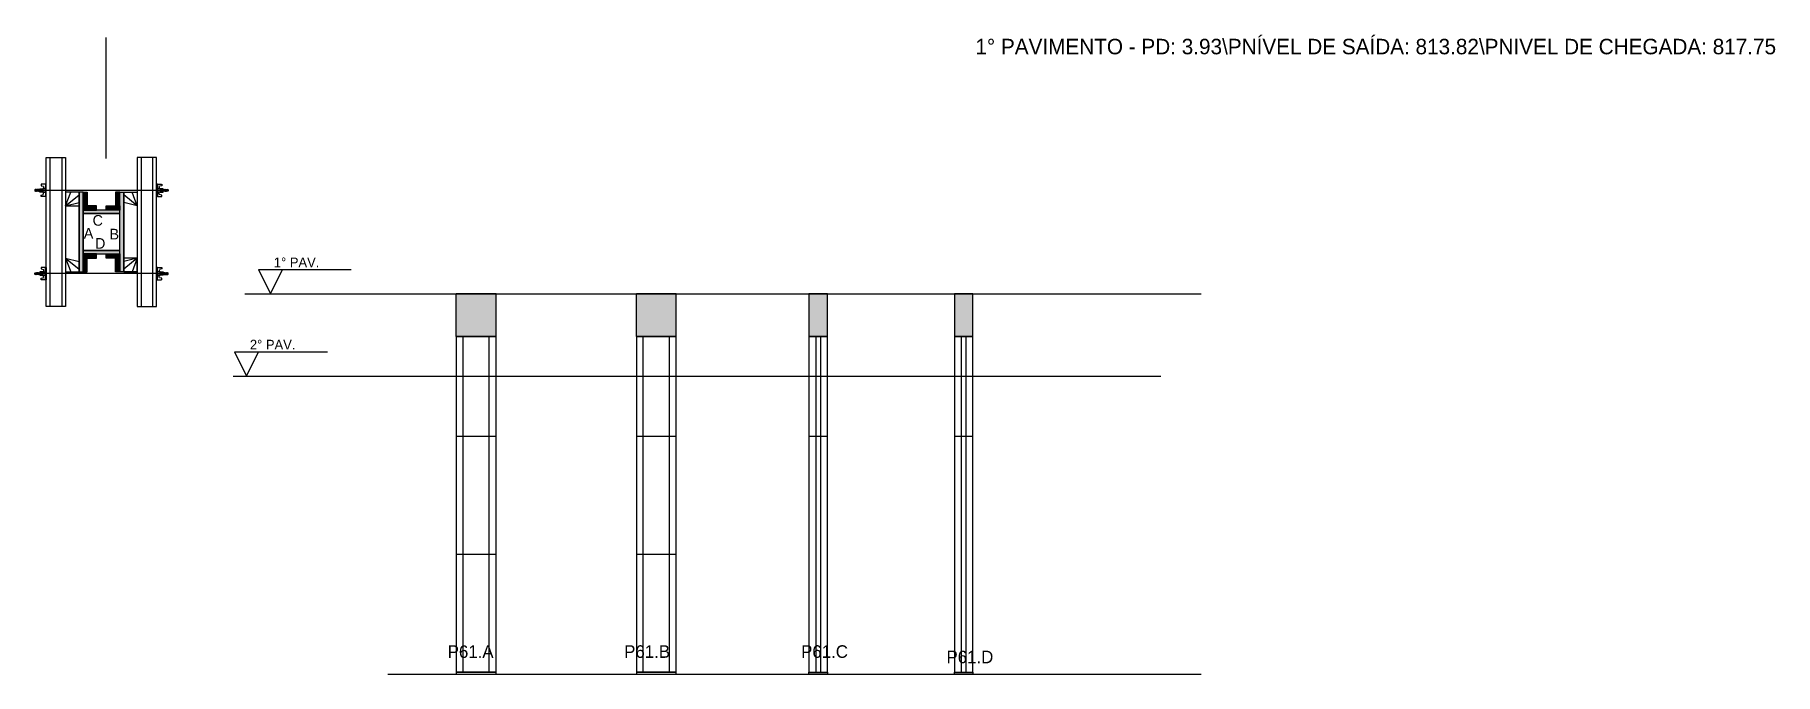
# Model space of a CAD drawing. Header units: metres. Extents: x 6365 to 8162, y 4066 to 4726.
import ezdxf

# ---------------------------------------------------------------- set-up
doc = ezdxf.new("R2010")
doc.units = ezdxf.units.M
for name, color, linetype in [('CHAPA', 7, 'Continuous'), ('COTA', 7, 'Continuous'), ('Hachura', 7, 'Continuous'), ('Madeira', 7, 'Continuous'), ('NIVEL 1° PAV.', 7, 'Continuous'), ('NIVEL 2° PAV.', 7, 'Continuous'), ('NOMENCLATURA', 7, 'Continuous'), ('Nível', 7, 'Continuous'), ('Painéis', 7, 'Continuous'), ('Perfil Metálico', 7, 'Continuous'), ('SARR_2.2x7', 7, 'Continuous'), ('SARRAFO', 7, 'Continuous'), ('Sarrafo de Pressão', 7, 'Continuous'), ('Texto Seção', 7, 'Continuous'), ('TEXTO_GERAL', 7, 'Continuous')]:
    doc.layers.add(name, color=color, linetype=linetype)

msp = doc.modelspace()

# ---------------------------------------------------------------- hatches: boundary and pattern name
at = {"layer": 'COTA'}
h = msp.add_hatch(color=7, dxfattribs=at)
h.dxf.hatch_style = 1
h.paths.add_polyline_path([(6799.9, 4414.8), (6840.9, 4414.8), (6840.9, 4458.8), (6799.9, 4458.8), (6799.9, 4414.8)])
h = msp.add_hatch(color=7, dxfattribs=at)
h.dxf.hatch_style = 1
h.paths.add_polyline_path([(7026.9, 4414.8), (7026.9, 4458.8), (6985.9, 4458.8), (6985.9, 4414.8), (7026.9, 4414.8)])
h = msp.add_hatch(color=7, dxfattribs=at)
h.dxf.hatch_style = 1
h.paths.add_polyline_path([(7164, 4414.8), (7183, 4414.8), (7183, 4414.8), (7183, 4458.8), (7183, 4458.8), (7164, 4458.8), (7164, 4458.8), (7164, 4414.8)])
h = msp.add_hatch(color=7, dxfattribs=at)
h.dxf.hatch_style = 1
h.paths.add_polyline_path([(7314.1, 4414.8), (7333.1, 4414.8), (7333.1, 4414.8), (7333.1, 4458.8), (7333.1, 4458.8), (7314.1, 4458.8), (7314.1, 4458.8), (7314.1, 4414.8)])
at = {"layer": 'Hachura'}
h = msp.add_hatch(color=7, dxfattribs=at)
h.dxf.hatch_style = 1
h.paths.add_polyline_path([(6414.5, 4563.7), (6410.5, 4563.7), (6410.5, 4563.7), (6410.5, 4481.7), (6410.5, 4481.7), (6414.5, 4481.7), (6414.5, 4481.7), (6414.5, 4563.7)])
h = msp.add_hatch(color=7, dxfattribs=at)
h.dxf.hatch_style = 1
h.paths.add_polyline_path([(6414.5, 4563.7), (6410.5, 4563.7), (6410.5, 4563.7), (6410.5, 4481.7), (6410.5, 4481.7), (6414.5, 4481.7), (6414.5, 4481.7), (6414.5, 4563.7)])
h = msp.add_hatch(color=7, dxfattribs=at)
h.dxf.hatch_style = 1
h.paths.add_polyline_path([(6414.5, 4549.7), (6418.9, 4549.7), (6418.9, 4549.7), (6418.9, 4563.7), (6418.9, 4563.7), (6414.5, 4563.7), (6414.5, 4563.7), (6414.5, 4549.7)])
h = msp.add_hatch(color=7, dxfattribs=at)
h.dxf.hatch_style = 1
h.paths.add_polyline_path([(6414.5, 4545.3), (6414.5, 4549.7), (6414.5, 4549.7), (6428.5, 4549.7), (6428.5, 4549.7), (6428.5, 4545.3), (6428.5, 4545.3), (6414.5, 4545.3)])
h = msp.add_hatch(color=7, dxfattribs=at)
h.dxf.hatch_style = 1
h.paths.add_polyline_path([(6452.5, 4545.3), (6452.5, 4549.7), (6452.5, 4549.7), (6438.5, 4549.7), (6438.5, 4549.7), (6438.5, 4545.3), (6438.5, 4545.3), (6452.5, 4545.3)])
h = msp.add_hatch(color=7, dxfattribs=at)
h.dxf.hatch_style = 1
h.paths.add_polyline_path([(6452.5, 4549.7), (6448.1, 4549.7), (6448.1, 4549.7), (6448.1, 4563.7), (6448.1, 4563.7), (6452.5, 4563.7), (6452.5, 4563.7), (6452.5, 4549.7)])
h = msp.add_hatch(color=7, dxfattribs=at)
h.dxf.hatch_style = 1
h.paths.add_polyline_path([(6452.5, 4563.7), (6456.5, 4563.7), (6456.5, 4563.7), (6456.5, 4481.7), (6456.5, 4481.7), (6452.5, 4481.7), (6452.5, 4481.7), (6452.5, 4563.7)])
h = msp.add_hatch(color=7, dxfattribs=at)
h.dxf.hatch_style = 1
h.paths.add_polyline_path([(6452.5, 4563.7), (6456.5, 4563.7), (6456.5, 4563.7), (6456.5, 4481.7), (6456.5, 4481.7), (6452.5, 4481.7), (6452.5, 4481.7), (6452.5, 4563.7)])
h = msp.add_hatch(color=7, dxfattribs=at)
h.dxf.hatch_style = 1
h.paths.add_polyline_path([(6452.5, 4541.7), (6452.5, 4545.3), (6452.5, 4545.3), (6414.5, 4545.3), (6414.5, 4545.3), (6414.5, 4541.7), (6414.5, 4541.7), (6452.5, 4541.7)])
h = msp.add_hatch(color=7, dxfattribs=at)
h.dxf.hatch_style = 1
h.paths.add_polyline_path([(6452.5, 4541.7), (6452.5, 4545.3), (6452.5, 4545.3), (6414.5, 4545.3), (6414.5, 4545.3), (6414.5, 4541.7), (6414.5, 4541.7), (6452.5, 4541.7)])
h = msp.add_hatch(color=7, dxfattribs=at)
h.dxf.hatch_style = 1
h.paths.add_polyline_path([(6452.5, 4500.1), (6452.5, 4503.7), (6452.5, 4503.7), (6414.5, 4503.7), (6414.5, 4503.7), (6414.5, 4500.1), (6414.5, 4500.1), (6452.5, 4500.1)])
h = msp.add_hatch(color=7, dxfattribs=at)
h.dxf.hatch_style = 1
h.paths.add_polyline_path([(6452.5, 4500.1), (6452.5, 4503.7), (6452.5, 4503.7), (6414.5, 4503.7), (6414.5, 4503.7), (6414.5, 4500.1), (6414.5, 4500.1), (6452.5, 4500.1)])
h = msp.add_hatch(color=7, dxfattribs=at)
h.dxf.hatch_style = 1
h.paths.add_polyline_path([(6414.5, 4495.7), (6414.5, 4500.1), (6414.5, 4500.1), (6428.5, 4500.1), (6428.5, 4500.1), (6428.5, 4495.7), (6428.5, 4495.7), (6414.5, 4495.7)])
h = msp.add_hatch(color=7, dxfattribs=at)
h.dxf.hatch_style = 1
h.paths.add_polyline_path([(6414.5, 4495.7), (6418.9, 4495.7), (6418.9, 4495.7), (6418.9, 4481.7), (6418.9, 4481.7), (6414.5, 4481.7), (6414.5, 4481.7), (6414.5, 4495.7)])
h = msp.add_hatch(color=7, dxfattribs=at)
h.dxf.hatch_style = 1
h.paths.add_polyline_path([(6452.5, 4495.7), (6452.5, 4500.1), (6452.5, 4500.1), (6438.5, 4500.1), (6438.5, 4500.1), (6438.5, 4495.7), (6438.5, 4495.7), (6452.5, 4495.7)])
h = msp.add_hatch(color=7, dxfattribs=at)
h.dxf.hatch_style = 1
h.paths.add_polyline_path([(6452.5, 4495.7), (6448.1, 4495.7), (6448.1, 4495.7), (6448.1, 4481.7), (6448.1, 4481.7), (6452.5, 4481.7), (6452.5, 4481.7), (6452.5, 4495.7)])

# ---------------------------------------------------------------- linework, layer by layer
at = {"layer": 'CHAPA', "color": 7, "lineweight": 25}
for points in [[(6414.5, 4563.7), (6410.5, 4563.7), (6410.5, 4481.7), (6414.5, 4481.7)], [(6414.5, 4563.7), (6410.5, 4563.7), (6410.5, 4481.7), (6414.5, 4481.7)], [(6452.5, 4563.7), (6456.5, 4563.7), (6456.5, 4481.7), (6452.5, 4481.7)], [(6452.5, 4563.7), (6456.5, 4563.7), (6456.5, 4481.7), (6452.5, 4481.7)], [(6452.5, 4541.7), (6452.5, 4545.3), (6414.5, 4545.3), (6414.5, 4541.7)], [(6452.5, 4541.7), (6452.5, 4545.3), (6414.5, 4545.3), (6414.5, 4541.7)], [(6452.5, 4500.1), (6452.5, 4503.7), (6414.5, 4503.7), (6414.5, 4500.1)], [(6452.5, 4500.1), (6452.5, 4503.7), (6414.5, 4503.7), (6414.5, 4500.1)]]:
    msp.add_lwpolyline(points, close=True, dxfattribs=at)
at = {"layer": 'COTA', "color": 7, "lineweight": 25}
for p, q in [((6840.9, 4458.8), (6799.9, 4458.8)), ((6799.9, 4414.8), (6799.9, 4458.8)), ((6840.9, 4414.8), (6840.9, 4458.8)), ((7026.9, 4458.8), (6985.9, 4458.8)), ((6985.9, 4414.8), (6985.9, 4458.8)), ((7026.9, 4414.8), (7026.9, 4458.8))]:
    msp.add_line(p, q, dxfattribs=at)
for points in [[(7164, 4414.8), (7183, 4414.8), (7183, 4458.8), (7164, 4458.8)], [(7314.1, 4414.8), (7333.1, 4414.8), (7333.1, 4458.8), (7314.1, 4458.8)]]:
    msp.add_lwpolyline(points, close=True, dxfattribs=at)
at = {"layer": 'Defpoints', "color": 7, "lineweight": 25}
msp.add_line((6438.4, 4598.7), (6438.4, 4723.7), dxfattribs=at)
at = {"layer": 'Hachura', "color": 7, "lineweight": 25}
for p, q in [((6365, 4566.7), (6364.7, 4566.4)), ((6364.7, 4566.4), (6364.7, 4565.1)), ((6365, 4564.8), (6364.7, 4565.1)), ((6365.4, 4566.7), (6365, 4566.7)), ((6365, 4566.7), (6365, 4566.7)), ((6365, 4564.8), (6365, 4566.7)), ((6365.7, 4564.8), (6365, 4566.1)), ((6365.6, 4564.7), (6365, 4565.8)), ((6365, 4565.3), (6365.4, 4564.6)), ((6365, 4565), (6365.2, 4564.8)), ((6365.2, 4564.8), (6365, 4564.8)), ((6365.4, 4566.8), (6366.5, 4564.6)), ((6365.4, 4566.7), (6366.3, 4564.8)), ((6365.4, 4566.7), (6366.3, 4564.8)), ((6366.8, 4564.7), (6365.7, 4566.8)), ((6365.7, 4564.8), (6366.3, 4564.8)), ((6366.5, 4566.7), (6365.9, 4566.7)), ((6366.8, 4564.8), (6365.9, 4566.7)), ((6366.5, 4566.7), (6367.5, 4564.8)), ((6366.6, 4566.8), (6367.7, 4564.6)), ((6367.9, 4564.7), (6366.8, 4566.8)), ((6367.5, 4564.8), (6366.8, 4564.8)), ((6367.7, 4566.7), (6367, 4566.7)), ((6368, 4564.8), (6367, 4566.7)), ((6367.2, 4566.7), (6367, 4566.7)), ((6367.7, 4566.7), (6368.6, 4564.8)), ((6367.8, 4566.8), (6368.8, 4564.6)), ((6369.1, 4564.7), (6368, 4566.8)), ((6368.2, 4564.8), (6368, 4564.8)), ((6368.8, 4566.7), (6368.2, 4566.7)), ((6369.2, 4564.8), (6368.2, 4566.7)), ((6368.2, 4564.8), (6368.6, 4564.8)), ((6368.8, 4566.7), (6369.8, 4564.8)), ((6369.8, 4565.6), (6369.2, 4566.8)), ((6369.2, 4564.8), (6369.8, 4564.8)), ((6369.8, 4565.8), (6369.4, 4566.7)), ((6369.8, 4566.7), (6369.4, 4566.7)), ((6501.3, 4565.7), (6369.5, 4565.7)), ((6369.8, 4564), (6369.8, 4567.4)), ((6369.8, 4567.4), (6373, 4567.4)), ((6369.8, 4566.3), (6373, 4566.3)), ((6369.8, 4564.8), (6373, 4564.8)), ((6373, 4564), (6369.8, 4564)), ((6369.9, 4564), (6369.9, 4567.4)), ((6376.5, 4572.1), (6371.4, 4572.1)), ((6371.4, 4572.1), (6371.4, 4570.5)), ((6371.4, 4570.5), (6373.6, 4569.9)), ((6373, 4567.6), (6373, 4563.8)), ((6375.6, 4567.6), (6373, 4567.6)), ((6373, 4563.8), (6373, 4564)), ((6373, 4563.8), (6373, 4564)), ((6375.6, 4566), (6373.6, 4566)), ((6373.6, 4565.5), (6375.6, 4565.5)), ((6373.8, 4569.6), (6373.8, 4567.6)), ((6375.6, 4572.1), (6375.6, 4559.2)), ((6375.6, 4572.1), (6375.6, 4567)), ((6375.6, 4572), (6376.5, 4572)), ((6375.6, 4571.8), (6376.5, 4571.8)), ((6375.6, 4571.5), (6376.5, 4571.5)), ((6375.6, 4571), (6376.5, 4571)), ((6375.6, 4570.1), (6376.5, 4570.1)), ((6375.6, 4568.7), (6376.5, 4568.7)), ((6375.6, 4565.7), (6375.6, 4567.6)), ((6375.6, 4567), (6375.6, 4566.3)), ((6375.6, 4565.7), (6376.5, 4565.7)), ((6375.9, 4566.6), (6375.7, 4566.6)), ((6375.7, 4564.7), (6376.2, 4564.7)), ((6376.4, 4566.6), (6375.9, 4566.6)), ((6376.5, 4559.2), (6376.5, 4572.1)), ((6376.5, 4560.2), (6376.5, 4568)), ((6490.5, 4559.2), (6490.5, 4572.1)), ((6490.5, 4572.1), (6495.6, 4572.1)), ((6491.4, 4572), (6490.5, 4572)), ((6491.4, 4571.8), (6490.5, 4571.8)), ((6491.4, 4571.5), (6490.5, 4571.5)), ((6491.4, 4571), (6490.5, 4571)), ((6491.4, 4570.1), (6490.5, 4570.1)), ((6491.4, 4568.7), (6490.5, 4568.7)), ((6490.5, 4560.2), (6490.5, 4568)), ((6491.4, 4565.7), (6490.5, 4565.7)), ((6490.7, 4566.6), (6491.1, 4566.6)), ((6491.3, 4564.7), (6490.9, 4564.7)), ((6491.1, 4566.6), (6491.3, 4566.6)), ((6491.4, 4572.1), (6491.4, 4559.2)), ((6491.4, 4572.1), (6491.4, 4567)), ((6491.4, 4565.7), (6491.4, 4567.6)), ((6491.4, 4567.6), (6494, 4567.6)), ((6491.4, 4567), (6491.4, 4566.3)), ((6491.4, 4566), (6493.4, 4566)), ((6493.4, 4565.5), (6491.4, 4565.5)), ((6493.2, 4569.6), (6493.2, 4567.6)), ((6495.7, 4570.5), (6493.5, 4569.9)), ((6494, 4567.6), (6494, 4563.8)), ((6497.2, 4567.4), (6494, 4567.4)), ((6497.2, 4566.3), (6494, 4566.3)), ((6497.2, 4564.8), (6494, 4564.8)), ((6494, 4564), (6497.2, 4564)), ((6494, 4563.8), (6494, 4564)), ((6494, 4563.8), (6494, 4564)), ((6495.7, 4572.1), (6495.7, 4570.5)), ((6497.1, 4564), (6497.1, 4567.4)), ((6497.2, 4564), (6497.2, 4567.4)), ((6497.2, 4565.6), (6497.9, 4566.8)), ((6498.2, 4566.7), (6497.2, 4564.8)), ((6497.2, 4565.8), (6497.7, 4566.7)), ((6497.2, 4566.7), (6497.7, 4566.7)), ((6497.9, 4564.8), (6497.2, 4564.8)), ((6497.9, 4564.7), (6499, 4566.8)), ((6497.9, 4564.8), (6498.8, 4566.7)), ((6499.3, 4566.8), (6498.2, 4564.6)), ((6498.2, 4566.7), (6498.8, 4566.7)), ((6499.3, 4566.7), (6498.4, 4564.8)), ((6498.8, 4564.8), (6498.4, 4564.8)), ((6498.8, 4564.8), (6499, 4564.8)), ((6499, 4564.8), (6500, 4566.7)), ((6499.1, 4564.7), (6500.2, 4566.8)), ((6500.4, 4566.8), (6499.3, 4564.6)), ((6499.3, 4566.7), (6500, 4566.7)), ((6500.5, 4566.7), (6499.5, 4564.8)), ((6499.5, 4564.8), (6500.2, 4564.8)), ((6499.8, 4566.7), (6500, 4566.7)), ((6500.2, 4564.8), (6501.2, 4566.7)), ((6500.3, 4564.7), (6501.3, 4566.8)), ((6501.6, 4566.8), (6500.5, 4564.6)), ((6500.5, 4566.7), (6501.2, 4566.7)), ((6501.7, 4566.7), (6500.7, 4564.8)), ((6501.7, 4566.7), (6500.7, 4564.8)), ((6501.3, 4564.8), (6500.7, 4564.8)), ((6501.3, 4564.8), (6502, 4566.1)), ((6501.4, 4564.7), (6502, 4565.8)), ((6501.7, 4566.7), (6502, 4566.7)), ((6502, 4565.3), (6501.7, 4564.6)), ((6502, 4565), (6501.9, 4564.8)), ((6501.9, 4564.8), (6502, 4564.8)), ((6502, 4566.7), (6502, 4566.7)), ((6502, 4566.7), (6502.3, 4566.4)), ((6502, 4564.8), (6502, 4566.7)), ((6502, 4564.8), (6502.3, 4565.1)), ((6502.3, 4566.4), (6502.3, 4565.1)), ((6371.4, 4560.9), (6373.6, 4561.5)), ((6371.4, 4559.2), (6371.4, 4560.9)), ((6375.6, 4559.2), (6371.4, 4559.2)), ((6373, 4563.8), (6375.6, 4563.8)), ((6373.8, 4561.8), (6373.8, 4563.8)), ((6375.6, 4562.7), (6376.5, 4562.7)), ((6375.6, 4561.2), (6376.5, 4561.2)), ((6375.6, 4560.4), (6376.5, 4560.4)), ((6375.6, 4559.9), (6376.5, 4559.9)), ((6375.6, 4559.6), (6376.5, 4559.6)), ((6375.6, 4559.4), (6376.5, 4559.4)), ((6375.6, 4559.2), (6376.5, 4559.2)), ((6491.4, 4562.7), (6490.5, 4562.7)), ((6491.4, 4561.2), (6490.5, 4561.2)), ((6491.4, 4560.4), (6490.5, 4560.4)), ((6491.4, 4559.9), (6490.5, 4559.9)), ((6491.4, 4559.6), (6490.5, 4559.6)), ((6491.4, 4559.4), (6490.5, 4559.4)), ((6491.4, 4559.2), (6490.5, 4559.2)), ((6494, 4563.8), (6491.4, 4563.8)), ((6491.4, 4559.2), (6495.7, 4559.2)), ((6493.2, 4561.8), (6493.2, 4563.8)), ((6495.7, 4560.9), (6493.5, 4561.5)), ((6495.7, 4559.2), (6495.7, 4560.9)), ((6365, 4480.6), (6364.7, 4480.3)), ((6364.7, 4479), (6364.7, 4480.3)), ((6365, 4478.7), (6364.7, 4479)), ((6365, 4480.1), (6365.4, 4480.7)), ((6365.6, 4480.7), (6365, 4479.6)), ((6365, 4480.3), (6365.2, 4480.6)), ((6365.2, 4480.6), (6365, 4480.6)), ((6365.7, 4480.6), (6365, 4479.3)), ((6365, 4480.6), (6365, 4478.7)), ((6365.4, 4478.7), (6365, 4478.7)), ((6365, 4478.7), (6365, 4478.7)), ((6365.4, 4478.6), (6366.5, 4480.7)), ((6365.4, 4478.7), (6366.3, 4480.6)), ((6365.4, 4478.7), (6366.3, 4480.6)), ((6366.8, 4480.7), (6365.7, 4478.5)), ((6365.7, 4480.6), (6366.3, 4480.6)), ((6366.8, 4480.6), (6365.9, 4478.7)), ((6366.5, 4478.7), (6365.9, 4478.7)), ((6366.5, 4478.7), (6367.5, 4480.6)), ((6366.6, 4478.6), (6367.7, 4480.7)), ((6367.9, 4480.7), (6366.8, 4478.5)), ((6367.5, 4480.6), (6366.8, 4480.6)), ((6368, 4480.6), (6367, 4478.7)), ((6367.7, 4478.7), (6367, 4478.7)), ((6367.2, 4478.7), (6367, 4478.7)), ((6367.7, 4478.7), (6368.6, 4480.6)), ((6367.8, 4478.6), (6368.8, 4480.7)), ((6369.1, 4480.7), (6368, 4478.5)), ((6368.2, 4480.6), (6368, 4480.6)), ((6368.2, 4480.6), (6368.6, 4480.6)), ((6369.2, 4480.6), (6368.2, 4478.7)), ((6368.8, 4478.7), (6368.2, 4478.7)), ((6368.8, 4478.7), (6369.8, 4480.6)), ((6369.2, 4480.6), (6369.8, 4480.6)), ((6369.8, 4479.8), (6369.2, 4478.5)), ((6369.8, 4479.6), (6369.4, 4478.7)), ((6369.8, 4478.7), (6369.4, 4478.7)), ((6501.3, 4479.7), (6369.5, 4479.7)), ((6369.8, 4481.4), (6369.8, 4478)), ((6373, 4481.4), (6369.8, 4481.4)), ((6369.8, 4480.6), (6373, 4480.6)), ((6369.8, 4479), (6373, 4479)), ((6369.8, 4478), (6373, 4478)), ((6369.9, 4481.4), (6369.9, 4478)), ((6375.6, 4486.1), (6371.4, 4486.1)), ((6371.4, 4486.1), (6371.4, 4484.5)), ((6371.4, 4484.5), (6373.6, 4483.9)), ((6371.4, 4474.9), (6373.6, 4475.5)), ((6371.4, 4473.2), (6371.4, 4474.9)), ((6373, 4477.8), (6373, 4481.6)), ((6373, 4481.6), (6375.6, 4481.6)), ((6373, 4481.6), (6373, 4481.4)), ((6373, 4481.6), (6373, 4481.4)), ((6375.6, 4477.8), (6373, 4477.8)), ((6373.6, 4479.9), (6375.6, 4479.9)), ((6375.6, 4479.4), (6373.6, 4479.4)), ((6373.8, 4483.6), (6373.8, 4481.6)), ((6373.8, 4475.8), (6373.8, 4477.8)), ((6375.6, 4473.2), (6375.6, 4486.1)), ((6375.6, 4486.1), (6376.5, 4486.1)), ((6375.6, 4486), (6376.5, 4486)), ((6375.6, 4485.8), (6376.5, 4485.8)), ((6375.6, 4485.5), (6376.5, 4485.5)), ((6375.6, 4485), (6376.5, 4485)), ((6375.6, 4484.1), (6376.5, 4484.1)), ((6375.6, 4482.7), (6376.5, 4482.7)), ((6375.6, 4479.7), (6375.6, 4477.8)), ((6375.6, 4479.7), (6376.5, 4479.7)), ((6375.6, 4478.4), (6375.6, 4479)), ((6375.6, 4473.2), (6375.6, 4478.4)), ((6375.6, 4476.6), (6376.5, 4476.6)), ((6375.6, 4475.2), (6376.5, 4475.2)), ((6375.6, 4474.4), (6376.5, 4474.4)), ((6375.7, 4480.7), (6376.2, 4480.7)), ((6375.9, 4478.7), (6375.7, 4478.7)), ((6376.4, 4478.7), (6375.9, 4478.7)), ((6376.5, 4486.1), (6376.5, 4473.2)), ((6376.5, 4485.2), (6376.5, 4477.4)), ((6490.5, 4486.1), (6490.5, 4473.2)), ((6491.4, 4486.1), (6490.5, 4486.1)), ((6491.4, 4486), (6490.5, 4486)), ((6491.4, 4485.8), (6490.5, 4485.8)), ((6491.4, 4485.5), (6490.5, 4485.5)), ((6490.5, 4485.2), (6490.5, 4477.4)), ((6491.4, 4485), (6490.5, 4485)), ((6491.4, 4484.1), (6490.5, 4484.1)), ((6491.4, 4482.7), (6490.5, 4482.7)), ((6491.4, 4479.7), (6490.5, 4479.7)), ((6491.4, 4476.6), (6490.5, 4476.6)), ((6491.4, 4475.2), (6490.5, 4475.2)), ((6491.4, 4474.4), (6490.5, 4474.4)), ((6490.7, 4478.7), (6491.1, 4478.7)), ((6491.3, 4480.7), (6490.9, 4480.7)), ((6491.1, 4478.7), (6491.3, 4478.7)), ((6491.4, 4473.2), (6491.4, 4486.1)), ((6491.4, 4486.1), (6495.7, 4486.1)), ((6494, 4481.6), (6491.4, 4481.6)), ((6493.4, 4479.9), (6491.4, 4479.9)), ((6491.4, 4479.7), (6491.4, 4477.8)), ((6491.4, 4479.4), (6493.4, 4479.4)), ((6491.4, 4478.4), (6491.4, 4479)), ((6491.4, 4473.2), (6491.4, 4478.4)), ((6491.4, 4477.8), (6494, 4477.8)), ((6493.2, 4483.6), (6493.2, 4481.6)), ((6493.2, 4475.8), (6493.2, 4477.8)), ((6495.7, 4484.5), (6493.5, 4483.9)), ((6495.7, 4474.9), (6493.5, 4475.5)), ((6494, 4477.8), (6494, 4481.6)), ((6494, 4481.6), (6494, 4481.4)), ((6494, 4481.6), (6494, 4481.4)), ((6494, 4481.4), (6497.2, 4481.4)), ((6497.2, 4480.6), (6494, 4480.6)), ((6497.2, 4479), (6494, 4479)), ((6497.2, 4478), (6494, 4478)), ((6495.7, 4486.1), (6495.7, 4484.5)), ((6495.7, 4473.2), (6495.7, 4474.9)), ((6497.1, 4481.4), (6497.1, 4478)), ((6497.2, 4481.4), (6497.2, 4478)), ((6497.9, 4480.6), (6497.2, 4480.6)), ((6498.2, 4478.7), (6497.2, 4480.6)), ((6497.2, 4479.8), (6497.9, 4478.5)), ((6497.2, 4479.6), (6497.7, 4478.7)), ((6497.2, 4478.7), (6497.7, 4478.7)), ((6497.9, 4480.7), (6499, 4478.5)), ((6497.9, 4480.6), (6498.8, 4478.7)), ((6499.3, 4478.6), (6498.2, 4480.7)), ((6498.2, 4478.7), (6498.8, 4478.7)), ((6498.8, 4480.6), (6498.4, 4480.6)), ((6499.3, 4478.7), (6498.4, 4480.6)), ((6498.8, 4480.6), (6499, 4480.6)), ((6499, 4480.6), (6500, 4478.7)), ((6499.1, 4480.7), (6500.2, 4478.5)), ((6500.4, 4478.6), (6499.3, 4480.7)), ((6499.3, 4478.7), (6500, 4478.7)), ((6499.5, 4480.6), (6500.2, 4480.6)), ((6500.5, 4478.7), (6499.5, 4480.6)), ((6499.8, 4478.7), (6500, 4478.7)), ((6500.2, 4480.6), (6501.2, 4478.7)), ((6500.3, 4480.7), (6501.3, 4478.5)), ((6501.6, 4478.6), (6500.5, 4480.7)), ((6500.5, 4478.7), (6501.2, 4478.7)), ((6501.7, 4478.7), (6500.7, 4480.6)), ((6501.3, 4480.6), (6500.7, 4480.6)), ((6501.7, 4478.7), (6500.7, 4480.6)), ((6501.3, 4480.6), (6502, 4479.3)), ((6501.4, 4480.7), (6502, 4479.6)), ((6502, 4480.1), (6501.7, 4480.7)), ((6501.7, 4478.7), (6502, 4478.7)), ((6502, 4480.3), (6501.9, 4480.6)), ((6501.9, 4480.6), (6502, 4480.6)), ((6502, 4480.6), (6502.3, 4480.3)), ((6502, 4480.6), (6502, 4478.7)), ((6502, 4478.7), (6502.3, 4479)), ((6502, 4478.7), (6502, 4478.7)), ((6502.3, 4479), (6502.3, 4480.3)), ((6376.5, 4473.2), (6371.4, 4473.2)), ((6375.6, 4473.9), (6376.5, 4473.9)), ((6375.6, 4473.6), (6376.5, 4473.6)), ((6375.6, 4473.4), (6376.5, 4473.4)), ((6491.4, 4473.9), (6490.5, 4473.9)), ((6491.4, 4473.6), (6490.5, 4473.6)), ((6491.4, 4473.4), (6490.5, 4473.4)), ((6490.5, 4473.2), (6495.6, 4473.2))]:
    msp.add_line(p, q, dxfattribs=at)
at = {"layer": 'Madeira', "color": 7, "lineweight": 25}
for p, q in [((6396.5, 4549.7), (6401.9, 4563.7)), ((6396.5, 4549.7), (6410.5, 4561.2)), ((6396.5, 4549.7), (6410.5, 4553.2)), ((6470.5, 4549.7), (6456.5, 4561.2)), ((6470.5, 4549.7), (6456.5, 4553.2)), ((6470.5, 4549.7), (6465.1, 4563.7)), ((6396.5, 4495.7), (6410.5, 4484.2)), ((6396.5, 4495.7), (6410.5, 4492.2)), ((6396.5, 4495.7), (6401.9, 4481.7)), ((6470.5, 4495.7), (6456.5, 4484.2)), ((6470.5, 4495.7), (6456.5, 4492.2)), ((6470.5, 4495.7), (6465.1, 4481.7))]:
    msp.add_line(p, q, dxfattribs=at)
for points in [[(6396.5, 4549.7), (6410.5, 4549.7), (6410.5, 4563.7), (6396.5, 4563.7)], [(6396.5, 4481.7), (6410.5, 4481.7), (6410.5, 4563.7), (6396.5, 4563.7)], [(6470.5, 4481.7), (6456.5, 4481.7), (6456.5, 4563.7), (6470.5, 4563.7)], [(6470.5, 4495.7), (6456.5, 4495.7), (6456.5, 4481.7), (6470.5, 4481.7)]]:
    msp.add_lwpolyline(points, close=True, dxfattribs=at)
at = {"layer": 'NIVEL 1° PAV.', "color": 7, "lineweight": 25}
for p, q in [((6595.5, 4483.8), (6691.5, 4483.8)), ((6595.5, 4483.8), (6608, 4458.8)), ((6608, 4458.8), (6620.5, 4483.8)), ((6581.7, 4458.8), (7527.3, 4458.8)), ((6729.1, 4458.8), (7568.9, 4458.8))]:
    msp.add_line(p, q, dxfattribs=at)
at = {"layer": 'NIVEL 2° PAV.', "color": 7, "lineweight": 25}
for p, q in [((6570.8, 4398.8), (6666.8, 4398.8)), ((6570.8, 4398.8), (6583.3, 4373.8)), ((6583.3, 4373.8), (6595.8, 4398.8)), ((6569.4, 4373.8), (7527.3, 4373.8))]:
    msp.add_line(p, q, dxfattribs=at)
at = {"layer": 'Nível', "color": 7, "lineweight": 25}
for p, q in [((6729.1, 4458.8), (7568.9, 4458.8)), ((6729.1, 4065.8), (7568.9, 4065.8))]:
    msp.add_line(p, q, dxfattribs=at)
at = {"layer": 'Painéis', "color": 7, "lineweight": 25}
for p, q in [((6840.9, 4414.8), (6799.9, 4414.8)), ((6799.9, 4414.8), (6840.9, 4414.8)), ((6799.9, 4414.8), (6799.9, 4065.8)), ((6799.9, 4414.8), (6799.9, 4414.8)), ((6799.9, 4414.8), (6840.9, 4414.8)), ((6840.9, 4414.8), (6799.9, 4414.8)), ((6799.9, 4414.8), (6840.9, 4414.8)), ((6799.9, 4414.8), (6799.9, 4414.8)), ((6799.9, 4414.8), (6840.9, 4414.8)), ((6840.9, 4065.8), (6840.9, 4414.8)), ((6985.9, 4414.8), (7026.9, 4414.8)), ((6985.9, 4414.8), (6985.9, 4067.8)), ((6985.9, 4414.8), (6985.9, 4414.8)), ((6985.9, 4414.8), (7026.9, 4414.8)), ((6985.9, 4414.8), (7026.9, 4414.8)), ((6985.9, 4414.8), (6985.9, 4414.8)), ((6985.9, 4414.8), (7026.9, 4414.8)), ((7026.9, 4067.8), (7026.9, 4414.8)), ((7164, 4414.8), (7183, 4414.8)), ((7183, 4414.8), (7164, 4414.8)), ((7164, 4414.8), (7164, 4067.8)), ((7183, 4414.8), (7164, 4414.8)), ((7183, 4414.8), (7164, 4414.8)), ((7164, 4414.8), (7183, 4414.8)), ((7183, 4414.8), (7164, 4414.8)), ((7183, 4414.8), (7164, 4414.8)), ((7183, 4414.8), (7164, 4414.8)), ((7183, 4067.8), (7183, 4414.8)), ((7314.1, 4414.8), (7333.1, 4414.8)), ((7333.1, 4414.8), (7314.1, 4414.8)), ((7314.1, 4414.8), (7314.1, 4067.8)), ((7333.1, 4414.8), (7314.1, 4414.8)), ((7333.1, 4414.8), (7314.1, 4414.8)), ((7314.1, 4414.8), (7333.1, 4414.8)), ((7333.1, 4414.8), (7314.1, 4414.8)), ((7333.1, 4414.8), (7314.1, 4414.8)), ((7333.1, 4414.8), (7314.1, 4414.8)), ((7333.1, 4067.8), (7333.1, 4414.8)), ((6799.9, 4311.8), (6840.9, 4311.8)), ((6985.9, 4311.8), (7026.9, 4311.8)), ((7164, 4311.8), (7183, 4311.8)), ((7314.1, 4311.8), (7333.1, 4311.8)), ((6799.9, 4189.8), (6840.9, 4189.8)), ((6985.9, 4189.8), (7026.9, 4189.8)), ((6799.9, 4067.8), (6840.9, 4067.8)), ((6985.9, 4067.8), (7026.9, 4067.8))]:
    msp.add_line(p, q, dxfattribs=at)
for points in [[(6414.5, 4503.7), (6452.5, 4503.7), (6452.5, 4541.7), (6414.5, 4541.7)], [(6799.9, 4414.8), (6840.9, 4414.8), (6840.9, 4414.8), (6799.9, 4414.8)], [(6799.9, 4414.8), (6840.9, 4414.8), (6840.9, 4414.8), (6799.9, 4414.8)], [(6985.9, 4414.8), (7026.9, 4414.8), (7026.9, 4414.8), (6985.9, 4414.8)], [(6985.9, 4414.8), (7026.9, 4414.8), (7026.9, 4414.8), (6985.9, 4414.8)], [(6840.9, 4067.8), (6799.9, 4067.8), (6799.9, 4065.8), (6840.9, 4065.8)], [(7026.9, 4067.8), (6985.9, 4067.8), (6985.9, 4065.8), (7026.9, 4065.8)], [(7164, 4067.8), (7183, 4067.8), (7183, 4065.8), (7164, 4065.8)], [(7314.1, 4067.8), (7333.1, 4067.8), (7333.1, 4065.8), (7314.1, 4065.8)]]:
    msp.add_lwpolyline(points, close=True, dxfattribs=at)
at = {"layer": 'Perfil Metálico', "color": 7, "lineweight": 25}
for points in [[(6376.5, 4599.7), (6396.5, 4599.7), (6396.5, 4445.7), (6376.5, 4445.7)], [(6392.5, 4445.7), (6380.5, 4445.7), (6380.5, 4599.7), (6392.5, 4599.7)], [(6490.5, 4599.7), (6470.5, 4599.7), (6470.5, 4445.7), (6490.5, 4445.7)], [(6474.5, 4445.7), (6486.5, 4445.7), (6486.5, 4599.7), (6474.5, 4599.7)]]:
    msp.add_lwpolyline(points, close=True, dxfattribs=at)
at = {"layer": 'SARR_2.2x7', "color": 7, "lineweight": 25}
for p, q in [((7171, 4414.8), (7171, 4414.8)), ((7171, 4414.8), (7171, 4311.8)), ((7171, 4414.8), (7171, 4414.8)), ((7176, 4414.8), (7176, 4414.8)), ((7176, 4414.8), (7176, 4311.8)), ((7176, 4414.8), (7176, 4414.8)), ((7321.1, 4414.8), (7321.1, 4414.8)), ((7321.1, 4414.8), (7321.1, 4414.8)), ((7321.1, 4414.8), (7321.1, 4311.8)), ((7326.1, 4414.8), (7326.1, 4414.8)), ((7326.1, 4414.8), (7326.1, 4414.8)), ((7326.1, 4414.8), (7326.1, 4311.8)), ((7171, 4311.8), (7171, 4067.8)), ((7176, 4311.8), (7176, 4067.8)), ((7321.1, 4311.8), (7321.1, 4067.8)), ((7326.1, 4311.8), (7326.1, 4067.8))]:
    msp.add_line(p, q, dxfattribs=at)
at = {"layer": 'SARRAFO', "color": 7, "lineweight": 25}
for points in [[(6418.9, 4563.7), (6418.9, 4549.7), (6414.5, 4549.7), (6414.5, 4563.7)], [(6428.5, 4549.7), (6414.5, 4549.7), (6414.5, 4545.3), (6428.5, 4545.3)], [(6438.5, 4549.7), (6452.5, 4549.7), (6452.5, 4545.3), (6438.5, 4545.3)], [(6448.1, 4563.7), (6448.1, 4549.7), (6452.5, 4549.7), (6452.5, 4563.7)], [(6428.5, 4500.1), (6414.5, 4500.1), (6414.5, 4495.7), (6428.5, 4495.7)], [(6418.9, 4481.7), (6418.9, 4495.7), (6414.5, 4495.7), (6414.5, 4481.7)], [(6438.5, 4500.1), (6452.5, 4500.1), (6452.5, 4495.7), (6438.5, 4495.7)], [(6448.1, 4481.7), (6448.1, 4495.7), (6452.5, 4495.7), (6452.5, 4481.7)]]:
    msp.add_lwpolyline(points, close=True, dxfattribs=at)
at = {"layer": 'Sarrafo de Pressão', "color": 7, "lineweight": 25}
for p, q in [((6806.9, 4311.8), (6806.9, 4414.8)), ((6806.9, 4414.8), (6806.9, 4414.8)), ((6806.9, 4414.8), (6806.9, 4414.8)), ((6833.9, 4311.8), (6833.9, 4414.8)), ((6833.9, 4414.8), (6833.9, 4414.8)), ((6833.9, 4414.8), (6833.9, 4414.8)), ((6992.9, 4311.8), (6992.9, 4414.8)), ((6992.9, 4414.8), (6992.9, 4414.8)), ((6992.9, 4414.8), (6992.9, 4414.8)), ((7019.9, 4311.8), (7019.9, 4414.8)), ((7019.9, 4414.8), (7019.9, 4414.8)), ((7019.9, 4414.8), (7019.9, 4414.8)), ((6806.9, 4189.8), (6806.9, 4311.8)), ((6833.9, 4189.8), (6833.9, 4311.8)), ((6992.9, 4189.8), (6992.9, 4311.8)), ((7019.9, 4189.8), (7019.9, 4311.8)), ((6806.9, 4067.8), (6806.9, 4189.8)), ((6833.9, 4067.8), (6833.9, 4189.8)), ((6992.9, 4067.8), (6992.9, 4189.8)), ((7019.9, 4067.8), (7019.9, 4189.8)), ((6806.9, 4067.8), (6806.9, 4067.8)), ((6833.9, 4067.8), (6833.9, 4067.8)), ((6992.9, 4067.8), (6992.9, 4067.8)), ((7019.9, 4067.8), (7019.9, 4067.8))]:
    msp.add_line(p, q, dxfattribs=at)

# ---------------------------------------------------------------- texts
at = {"layer": 'NIVEL 1° PAV.', "color": 7, "lineweight": 25}
msp.add_text('1° PAV.', height=10, dxfattribs=at).set_placement((6611.5, 4486.3))
at = {"layer": 'NIVEL 2° PAV.', "color": 7, "lineweight": 25}
msp.add_text('2° PAV.', height=10, dxfattribs=at).set_placement((6586.8, 4401.3))
at = {"layer": 'NOMENCLATURA', "color": 7, "lineweight": 25}
msp.add_text('1° PAVIMENTO - PD: 3.93\\PNÍVEL DE SAÍDA: 813.82\\PNIVEL DE CHEGADA: 817.75', height=16, dxfattribs=at).set_placement((7335.8, 4706.3))
at = {"layer": 'Texto Seção', "color": 7, "lineweight": 25}
for s, p in [('P61.A', (6791, 4082.6)), ('P61.B', (6973.2, 4082.7)), ('P61.C', (7155.9, 4082.7)), ('P61.D', (7306, 4077.1))]:
    msp.add_text(s, height=13, dxfattribs=at).set_placement(p)
at = {"layer": 'TEXTO_GERAL', "color": 7, "lineweight": 25}
for s, p in [('C', (6424.4, 4529.2)), ('A', (6415.3, 4515.9)), ('D', (6426.9, 4505.4)), ('B', (6441.9, 4515))]:
    msp.add_text(s, height=11, dxfattribs=at).set_placement(p)

doc.saveas('drawing.dxf')
